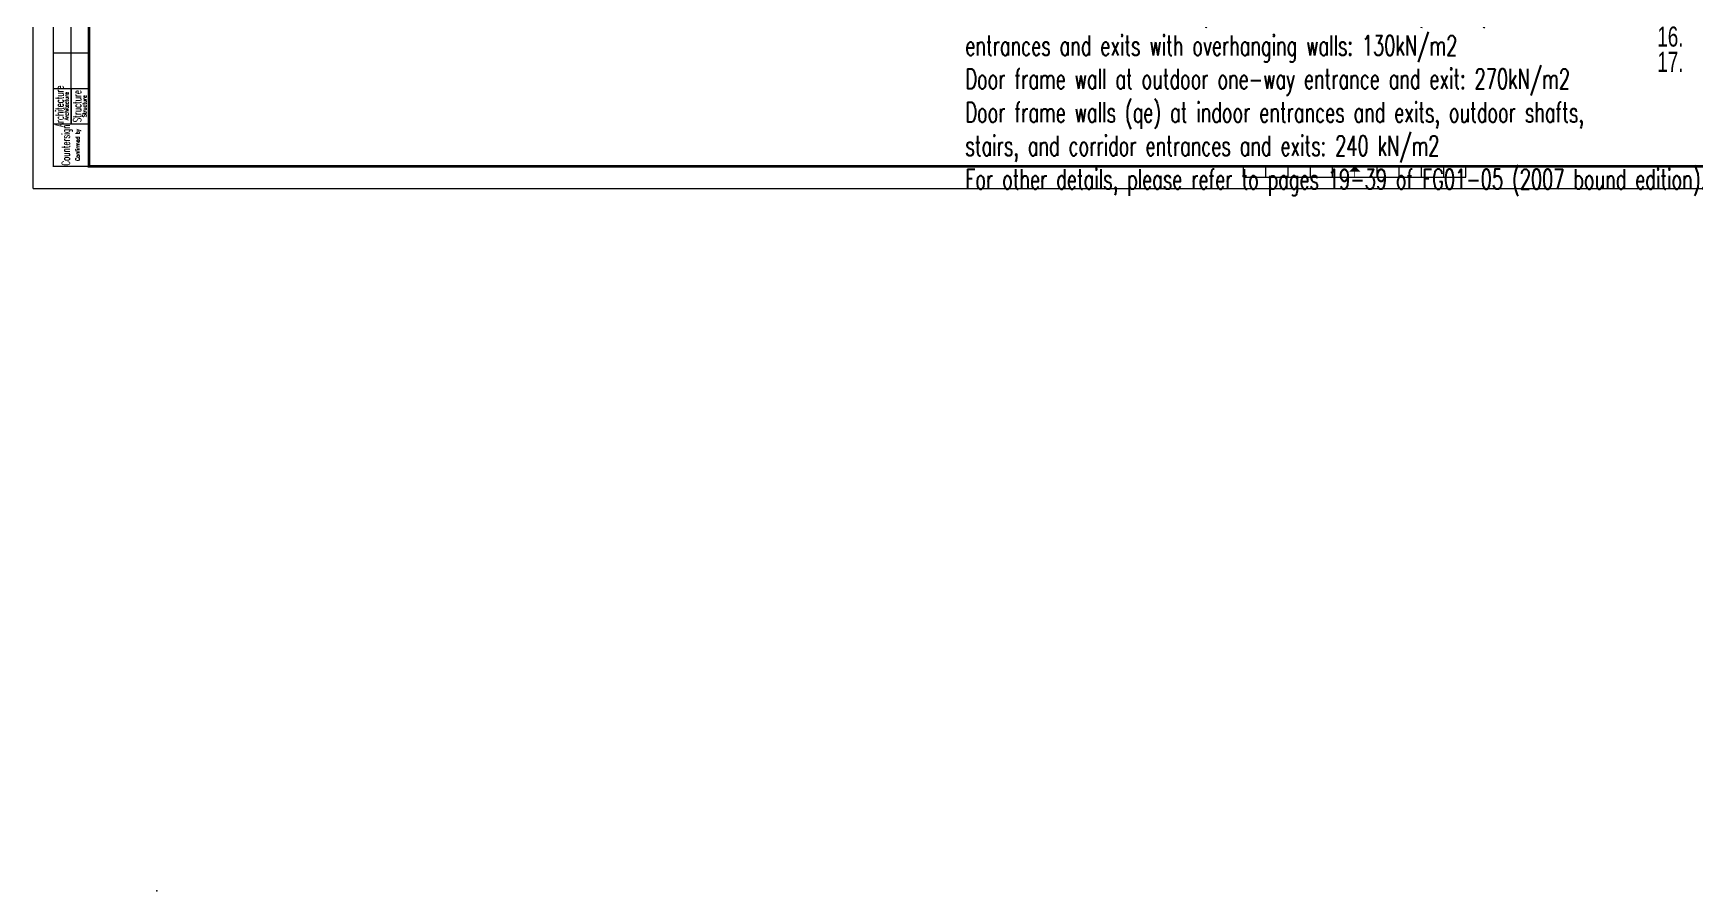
# Model space of a CAD drawing. Extents: x 68709 to 334654, y -65926 to 107615.
# Drawn here: x 68709 to 180957, y -65926 to -8064 of the extents above; entities that cross this region are included whole.
import ezdxf
from ezdxf.enums import TextEntityAlignment as Align

# ---------------------------------------------------------------- set-up
doc = ezdxf.new("R2010")
doc.units = 0
doc.header["$LTSCALE"] = 2000
doc.header["$MEASUREMENT"] = 0
doc.layers.get('0').update_dxf_attribs({"linetype": 'CONTINUOUS'})
doc.layers.add('RFPM$0$0-WALL', color=3, linetype='CONTINUOUS')
doc.layers.add('RFPM$0$0-详图-text', color=4, linetype='CONTINUOUS')
doc.styles.add('0x_tk_A0_LIN$0$TKZ2_tjkts.shx', font='tjromant.shx', dxfattribs={"bigfont": 'tjkts.shx'})
doc.styles.add('RFPM$0$link', font='tj03-romand1.shx', dxfattribs={"width": 0.7, "bigfont": 'hztxt5.shx'})
doc.styles.add('TONGJI-FONT', font='simplex.shx', dxfattribs={"width": 0.65})

# ---------------------------------------------------------------- blocks, each defined once
blk = doc.blocks.new('0x_tk_A0_LIN$0$TJAD_TK_A0')
for p, q in [((973, -441.7), (973, 399.3)), ((990, -412.7), (990, -156.7)), ((982, -380.7), (998, -380.7)), ((982, -396.7), (998, -396.7)), ((990, -396.7), (990, -412.7)), ((982, -412.7), (998, -412.7)), ((1517.5, -436.65), (1517.5, -431.65)), ((1527.5, -436.65), (1527.5, -431.65)), ((1537.5, -436.65), (1537.5, -431.65)), ((1547.5, -436.65), (1547.5, -431.65)), ((1557.5, -436.65), (1557.5, -431.65)), ((1577.5, -436.65), (1577.5, -431.65)), ((1587.5, -436.65), (1587.5, -431.65)), ((1597.5, -436.65), (1597.5, -431.65)), ((1607.5, -436.65), (1607.5, -431.65)), ((1617.5, -436.65), (1617.5, -431.65)), ((1517.5, -436.65), (1617.5, -436.65)), ((973, -441.7), (2162, -441.7))]:
    blk.add_line(p, q)
at = {"const_width": 1.2}
blk.add_lwpolyline([(2152, -431.7), (2152, 389.3), (998, 389.3), (998, -431.7)], close=True, dxfattribs=at)
for points, const_width in [([(998, -431.7), (982, -431.7), (982, -156.7), (998, -156.7)], 0.6), ([(1567.5, -434.15), (1567.5, -436.65)], 0.3)]:
    blk.add_lwpolyline(points, dxfattribs=dict(const_width=const_width))
blk.add_solid([(1570, -434.15), (1565, -434.15), (1567.5, -431.65)])
for s, height, style, width, p in [('Architecture', 3.6, 'TONGJI-FONT', 0.65, (984.79, -404.7)), ('Architecture', 1.8, '0x_tk_A0_LIN$0$TKZ2_tjkts.shx', 0.8, (988.02, -404.7)), ('Structure', 3.6, 'TONGJI-FONT', 0.65, (992.79, -404.7)), ('Structure', 1.8, '0x_tk_A0_LIN$0$TKZ2_tjkts.shx', 0.8, (996.02, -404.7)), ('Countersign', 3.6, 'TONGJI-FONT', 0.65, (987.62, -422.2)), ('Confirmed by', 1.8, '0x_tk_A0_LIN$0$TKZ2_tjkts.shx', 0.8, (992.95, -422.09))]:
    blk.add_text(s, height=height, rotation=90, dxfattribs=dict(style=style, width=width)).set_placement(p, align=Align.MIDDLE_CENTER)
blk = doc.blocks.new('0x_tk_A0_LIN')
blk.add_blockref('0x_tk_A0_LIN$0$TJAD_TK_A0', (-973, 441.7))
blk = doc.blocks.new('RFPM')
at = {"layer": 'RFPM$0$0-WALL'}
blk.add_point((518487020.1, 4145038950.4), dxfattribs=at)
at = {"layer": 'RFPM$0$0-详图-text', "color": 1, "style": 'RFPM$0$link', "width": 0.7}
for s, p in [('16.', (518554469.7, 4145076893.7)), ('17.', (518554469.7, 4145075759.4))]:
    blk.add_text(s, height=900, dxfattribs=at).set_placement(p)
at = {"layer": 'RFPM$0$0-详图-text', "color": 2, "insert": (518523363.7, 4145087892.6), "char_height": 900, "width": 32576.109, "attachment_point": 1, "style": 'TONGJI-FONT'}
blk.add_mtext('The main loads of civil air defense are as follows:\\PTop plate (qe1): 60kN/m2\\PExterior wall (in saturated soil) (qe2): 60kN/m2\\PBase plate (pile foundation) (qe3): 25 kN/m2\\POutdoor direct and one-way entrances and exits with ξ<30, facing the wall: 160N/m2\\PIndoor entrances and exits, outdoor vertical shafts, stairs, and corridor entrances and exits with overhanging walls: 130kN/m2\\PDoor frame wall at outdoor one-way entrance and exit: 270kN/m2\\PDoor frame walls (qe) at indoor entrances and exits, outdoor shafts, stairs, and corridor entrances and exits: 240 kN/m2\\PFor other details, please refer to pages 19-39 of FG01-05 (2007 bound edition).', dxfattribs=at)

msp = doc.modelspace()

# ---------------------------------------------------------------- block references
at = {"xscale": 150, "yscale": 150, "zscale": 150}
msp.add_blockref('0x_tk_A0_LIN', (68709.2, -18534.8), dxfattribs=at)
at = {"xscale": 1.501262773290653, "yscale": 1.501262773290653, "zscale": 1.501262773290653, "rotation": 2.5543e-11}
msp.add_blockref('RFPM', (-778308220.5, -6222858596.1), dxfattribs=at)

doc.saveas('drawing.dxf')
